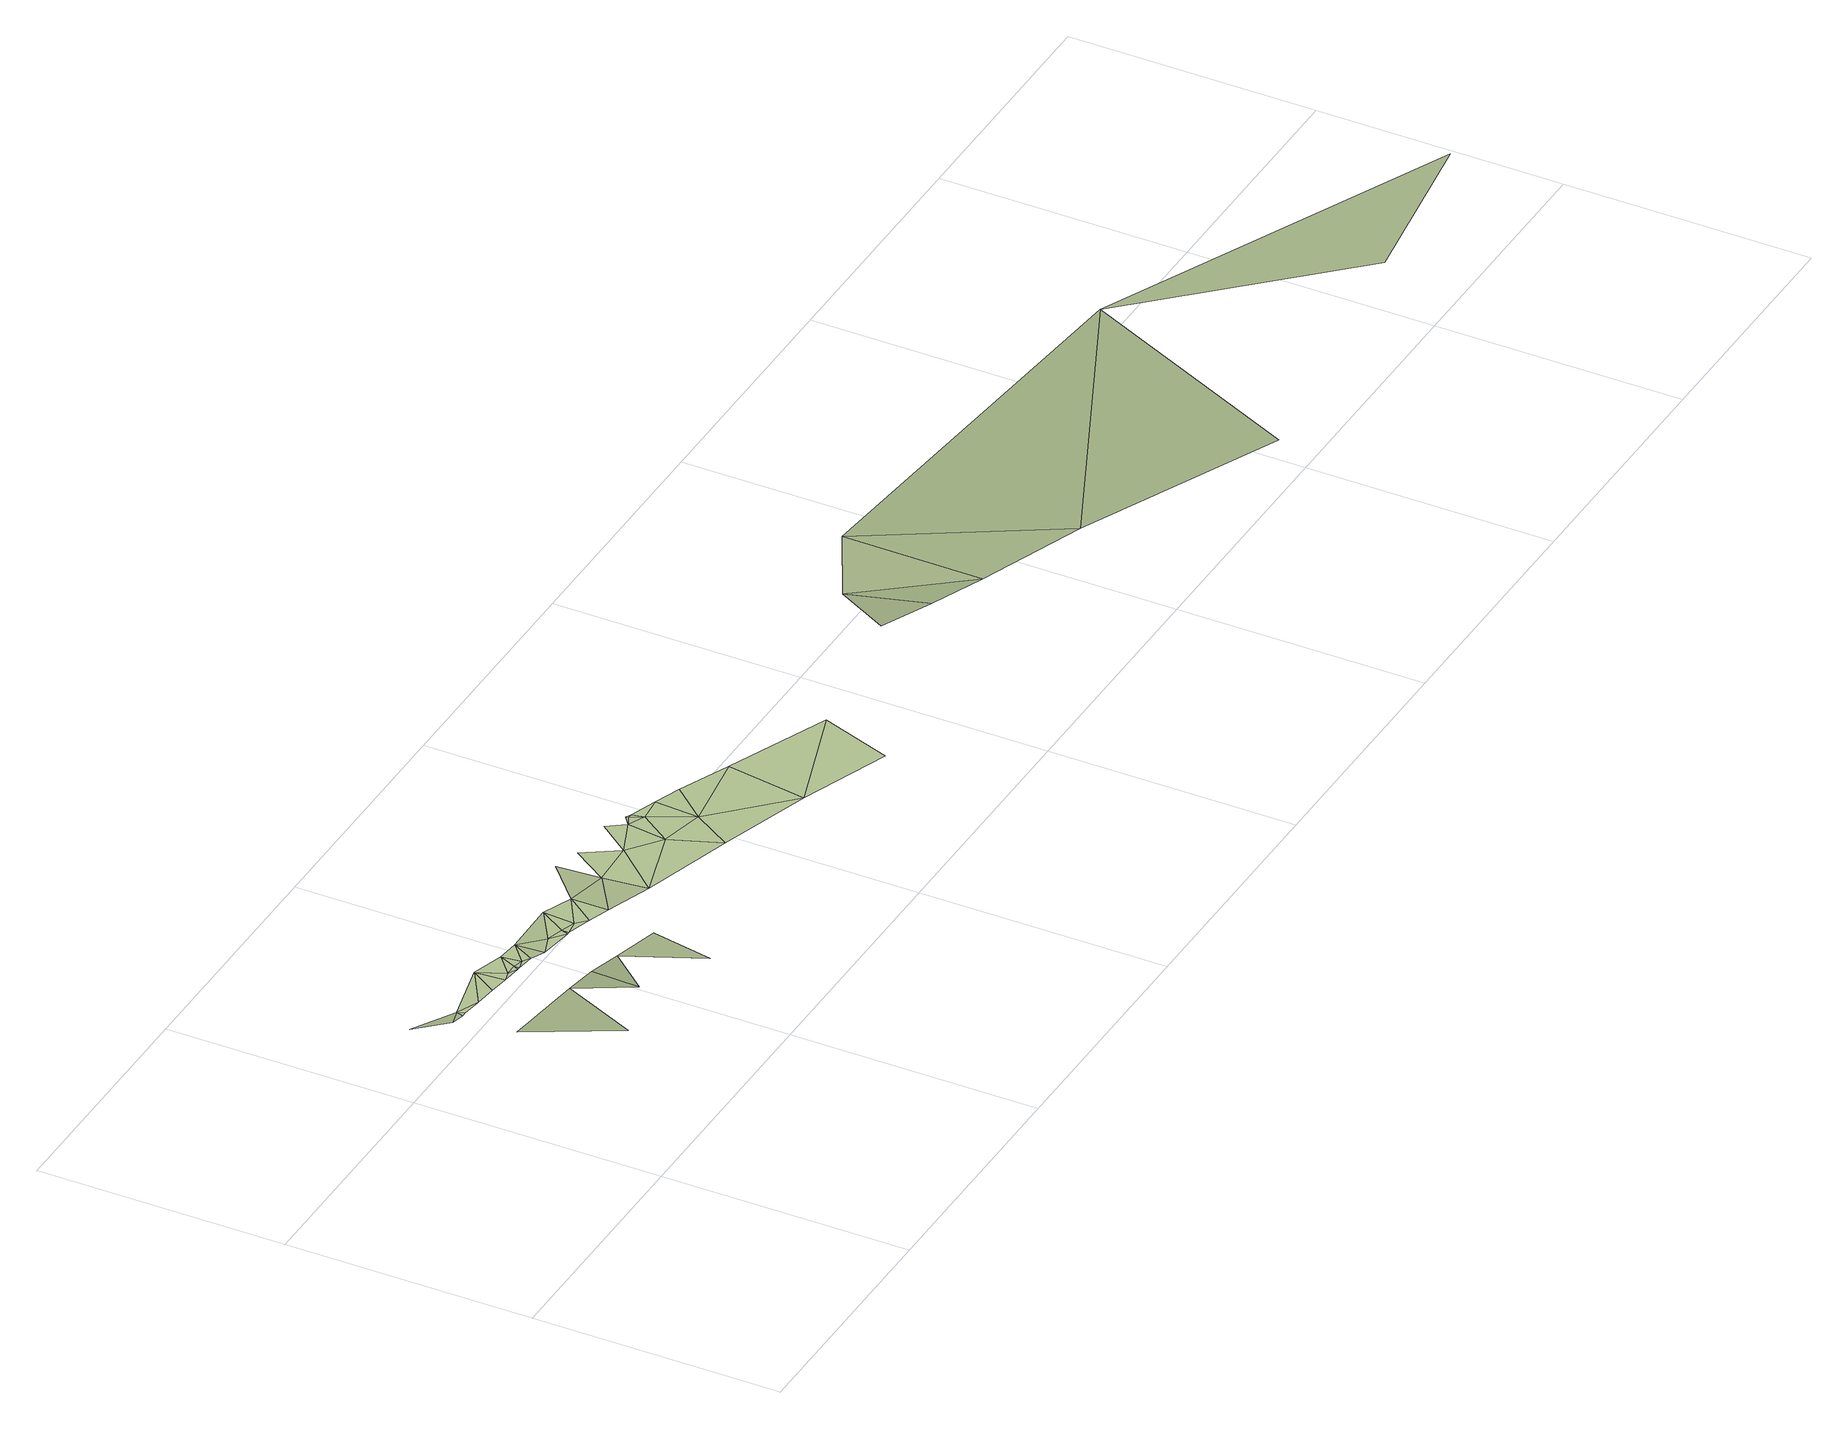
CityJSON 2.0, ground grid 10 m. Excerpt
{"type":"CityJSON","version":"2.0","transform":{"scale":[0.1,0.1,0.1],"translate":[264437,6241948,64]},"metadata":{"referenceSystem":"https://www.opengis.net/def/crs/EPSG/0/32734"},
"CityObjects":{
"terrain1":{"type":"TINRelief","geometry":[{"type":"CompositeSurface","lod":"1","boundaries":[[[0,1,2]],[[0,2,3]],[[0,3,4]],[[5,6,7]],[[4,8,0]],[[0,8,9]],[[9,8,10]],[[10,11,9]],[[7,12,13]],[[11,14,9]],[[15,14,11]],[[9,14,16]],[[14,15,17]],[[15,18,17]],[[16,14,17]],[[19,13,12]],[[17,18,20]],[[17,20,16]],[[20,18,21]],[[22,16,20]],[[21,22,20]],[[22,21,23]],[[23,24,22]],[[24,23,25]],[[19,26,27]],[[22,24,28]],[[29,24,25]],[[25,30,29]],[[24,29,28]],[[29,30,31]],[[30,32,31]],[[29,31,28]],[[32,33,31]],[[28,31,33]],[[33,32,34]],[[34,35,33]],[[35,34,36]],[[37,33,35]],[[38,35,36]],[[35,38,39]],[[36,40,38]],[[40,36,41]],[[40,42,38]],[[42,43,38]],[[40,41,44]],[[45,42,40]],[[45,40,44]],[[46,47,42]],[[42,45,46]],[[47,46,48]],[[46,45,48]],[[45,49,48]],[[45,44,49]],[[44,41,50]],[[51,49,44]],[[51,44,52]],[[44,50,52]],[[50,53,52]],[[53,50,54]],[[55,56,57]],[[57,56,58]],[[58,59,57]],[[59,58,60]],[[60,61,59]],[[61,60,62]],[[63,61,64]]]}]}
},
"vertices":[
[22,94,37],[1,102,40],[13,91,39],[21,91,37],[23,91,37],[21,69,37],[30,29,45],[54,65,37],[31,90,37],[47,100,37],[40,89,37],[48,88,37],[56,38,45],[67,63,37],[52,89,37],[56,87,37],[60,96,37],[57,89,37],[57,87,37],[81,60,36],[61,88,37],[64,86,37],[69,95,37],[71,84,36],[79,87,36],[85,82,36],[90,27,40],[100,55,36],[93,96,36],[86,85,36],[86,82,36],[92,83,36],[96,79,36],[105,91,36],[105,76,36],[123,88,35],[125,70,35],[122,106,35],[142,89,35],[133,103,35],[155,79,35],[163,59,35],[157,95,35],[152,102,35],[173,75,35],[164,92,35],[161,97,35],[161,98,35],[163,97,35],[174,93,35],[201,47,35],[185,89,35],[206,80,35],[249,63,34],[239,34,34],[313,74,32],[335,65,31],[337,102,22],[357,56,31],[369,119,22],[400,39,32],[554,111,9],[487,4,28],[697,44,10],[621,31,14]
]}
